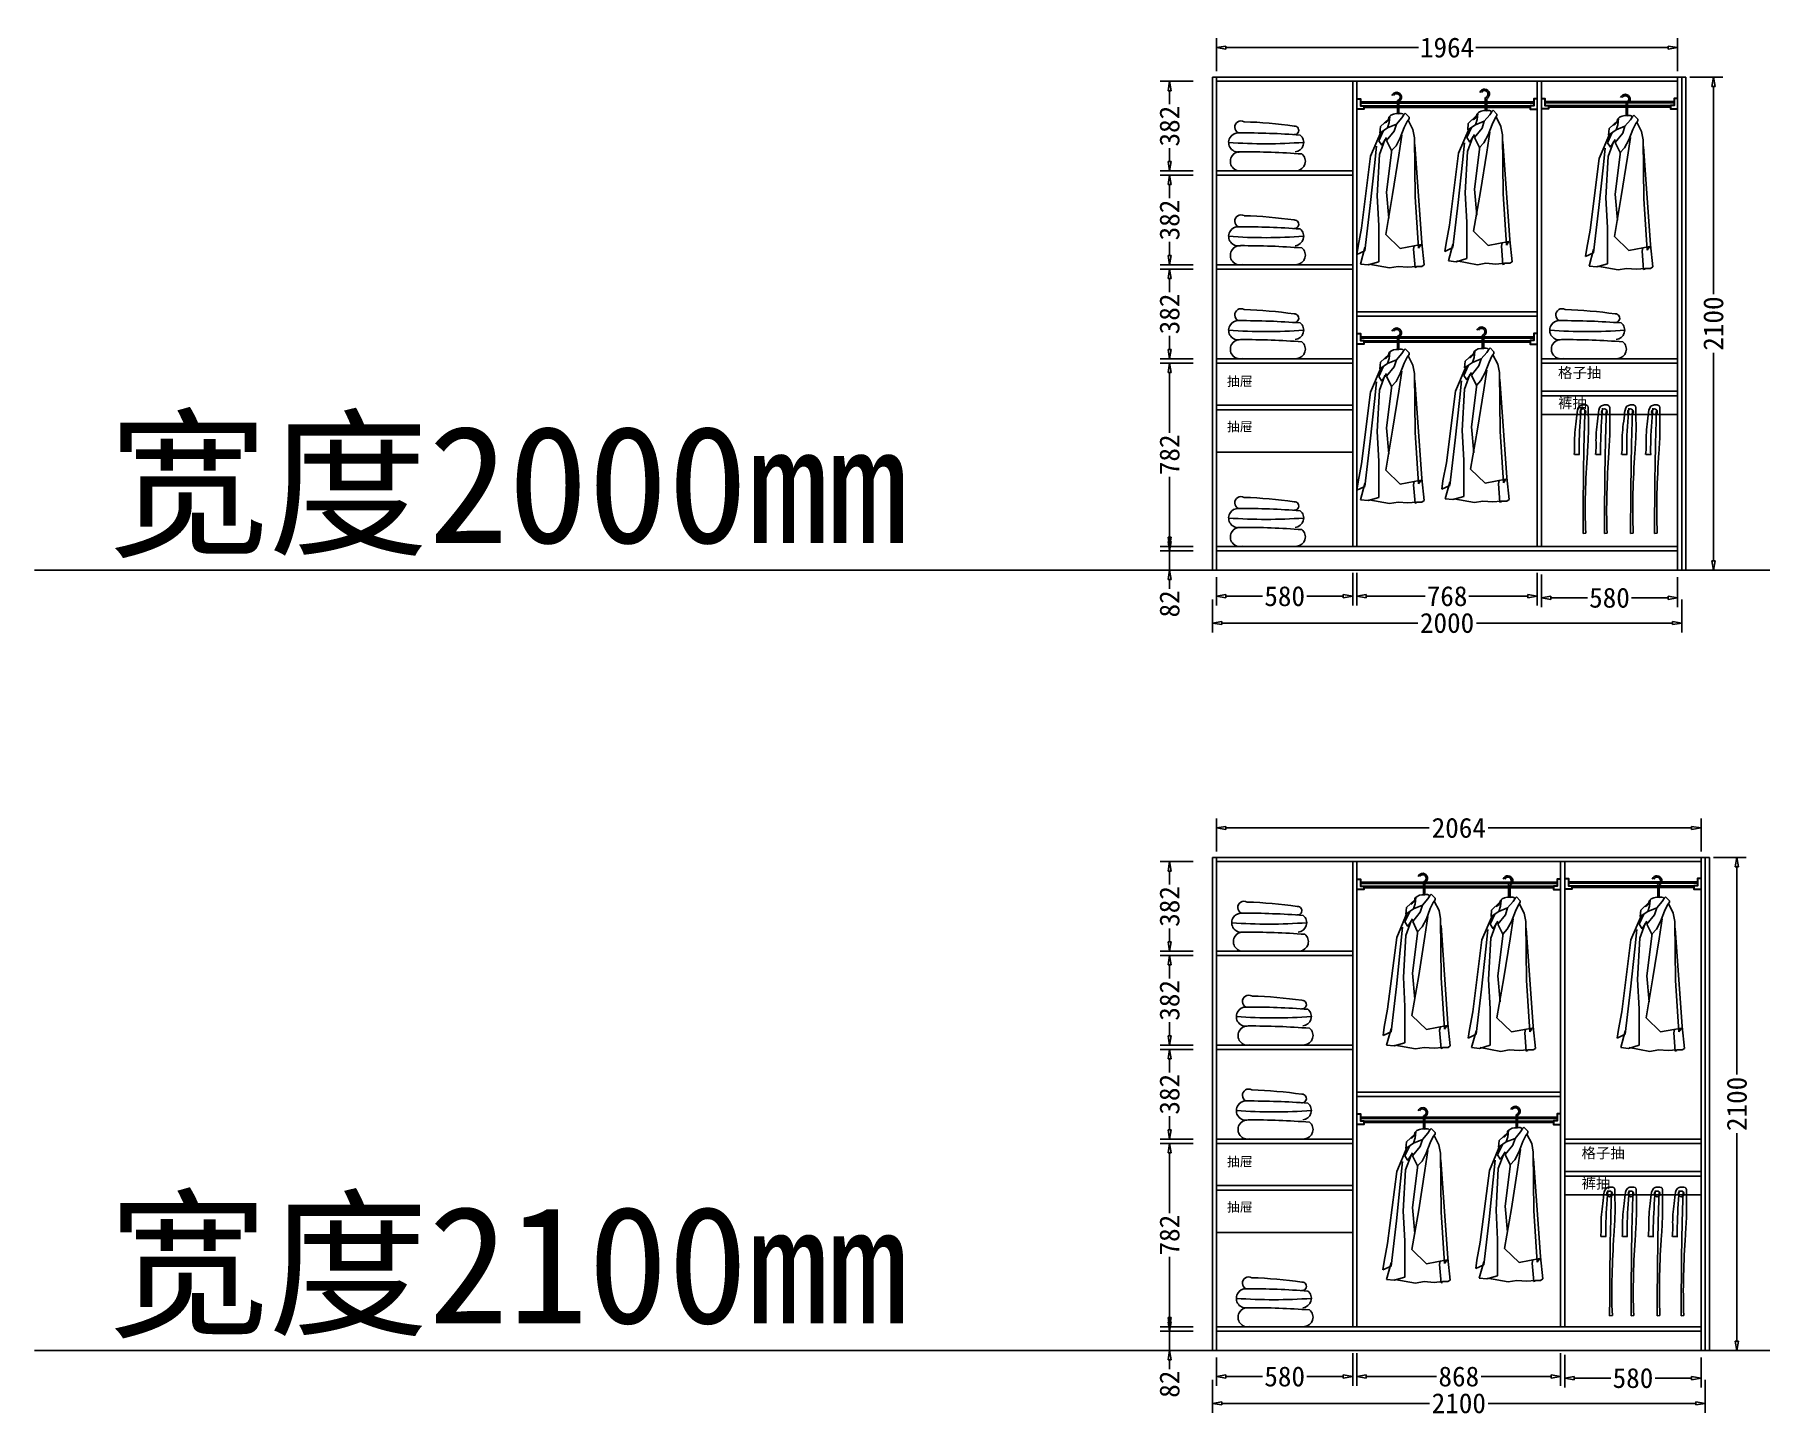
# Model space of a CAD drawing. Header units: millimetres. Extents: x 304407 to 361076, y -1262425 to -1203358.
# Drawn here: x 304407 to 311761, y -1225863 to -1219977 of the extents above; entities that cross this region are included whole.
import ezdxf

# ---------------------------------------------------------------- set-up
doc = ezdxf.new("R2010")
doc.units = ezdxf.units.MM
doc.header["$LTSCALE"] = 20
doc.layers.get('Defpoints').update_dxf_attribs({"color": 250})
for name, color, linetype in [('4', 1, 'Continuous'), ('6', 6, 'Continuous'), ('8', 8, 'Continuous'), ('LAYER10', 11, 'Continuous'), ('LAYER8', 11, 'Continuous'), ('图层3', 4, 'Continuous'), ('墙体', 40, 'Continuous')]:
    doc.layers.add(name, color=color, linetype=linetype)
doc.styles.get("Standard").update_dxf_attribs({"font": 'SimSun.ttf', "height": 85})
doc.styles.add('text', font='SimSun.ttf', dxfattribs={"height": 85})
doc.dimstyles.new('周文晶', dxfattribs={"dimtxt": 70, "dimasz": 40, "dimexe": 40, "dimexo": 30, "dimgap": 10, "dimtad": 0, "dimdec": 0, "dimtxsty": 'Standard', "dimblk": 'CLOSEDBLANK', "dimcen": 200, "dimclrd": 256, "dimclre": 256, "dimadec": 0, "dimazin": 0, "dimtfac": 1, "dimtdec": 0, "dimtmove": 0, "dimatfit": 3, "dimldrblk": 'CLOSEDBLANK', "dimfxl": 100, "dimfxlon": 1, "dimarcsym": 0})

# ---------------------------------------------------------------- blocks, each defined once
blk = doc.blocks.new('_ClosedBlank')
at = {"color": 0, "linetype": 'ByBlock', "lineweight": -2}
for p, q in [((-1, 0.17), (0, 0)), ((-1, 0.17), (-1, -0.17)), ((0, 0), (-1, -0.17))]:
    blk.add_line(p, q, dxfattribs=at)
blk = doc.blocks.new('*D730')
at = {"lineweight": -2, "transparency": 16777216}
for p, q in [((309444, -1222288), (309444, -1222409.5)), ((310024, -1222269.5), (310024, -1222409.5)), ((309484, -1222369.5), (309640, -1222369.5)), ((309984, -1222369.5), (309828.1, -1222369.5))]:
    blk.add_line(p, q, dxfattribs=at)
at = {"layer": 'Defpoints', "color": 0, "transparency": 16777216}
for p in [(310024, -1222158), (309444, -1222258), (310024, -1222369.5)]:
    blk.add_point(p, dxfattribs=at)
at = {"lineweight": -2, "transparency": 16777216, "xscale": 40, "yscale": 40, "zscale": 40, "rotation": 180}
blk.add_blockref('_ClosedBlank', (309444, -1222369.5), dxfattribs=at)
at = {"lineweight": -2, "transparency": 16777216, "xscale": 40, "yscale": 40, "zscale": 40}
blk.add_blockref('_ClosedBlank', (310024, -1222369.5), dxfattribs=at)
at = {"color": 0, "transparency": 16777216, "insert": (309734, -1222369.5), "char_height": 85, "attachment_point": 5}
blk.add_mtext('580', dxfattribs=at)
blk = doc.blocks.new('*D731')
at = {"lineweight": -2, "transparency": 16777216}
for p, q in [((310042, -1222269.5), (310042, -1222409.5)), ((310810, -1222269.5), (310810, -1222409.5)), ((310082, -1222369.5), (310332.7, -1222369.5)), ((310770, -1222369.5), (310519.4, -1222369.5))]:
    blk.add_line(p, q, dxfattribs=at)
at = {"layer": 'Defpoints', "color": 0, "transparency": 16777216}
for p in [(310042, -1220176), (310810, -1222158), (310810, -1222369.5)]:
    blk.add_point(p, dxfattribs=at)
at = {"lineweight": -2, "transparency": 16777216, "xscale": 40, "yscale": 40, "zscale": 40, "rotation": 180}
blk.add_blockref('_ClosedBlank', (310042, -1222369.5), dxfattribs=at)
at = {"lineweight": -2, "transparency": 16777216, "xscale": 40, "yscale": 40, "zscale": 40}
blk.add_blockref('_ClosedBlank', (310810, -1222369.5), dxfattribs=at)
at = {"color": 0, "transparency": 16777216, "insert": (310426, -1222369.5), "char_height": 85, "attachment_point": 5}
blk.add_mtext('768', dxfattribs=at)
blk = doc.blocks.new('*D732')
at = {"lineweight": -2, "transparency": 16777216}
for p, q in [((309444, -1220132.6), (309444, -1219992.6)), ((311408, -1220132.6), (311408, -1219992.6)), ((309484, -1220032.6), (310304.1, -1220032.6)), ((311368, -1220032.6), (310547.9, -1220032.6))]:
    blk.add_line(p, q, dxfattribs=at)
at = {"layer": 'Defpoints', "color": 0, "transparency": 16777216}
for p in [(311408, -1220032.6), (309444, -1220176), (311408, -1220176)]:
    blk.add_point(p, dxfattribs=at)
at = {"lineweight": -2, "transparency": 16777216, "xscale": 40, "yscale": 40, "zscale": 40, "rotation": 180}
blk.add_blockref('_ClosedBlank', (309444, -1220032.6), dxfattribs=at)
at = {"lineweight": -2, "transparency": 16777216, "xscale": 40, "yscale": 40, "zscale": 40}
blk.add_blockref('_ClosedBlank', (311408, -1220032.6), dxfattribs=at)
at = {"color": 0, "transparency": 16777216, "insert": (310426, -1220032.6), "char_height": 85, "attachment_point": 5}
blk.add_mtext('1964', dxfattribs=at)
blk = doc.blocks.new('*D733')
at = {"lineweight": -2, "transparency": 16777216}
for p, q in [((309426, -1222383.6), (309426, -1222523.6)), ((311426, -1222383.6), (311426, -1222523.6)), ((309466, -1222483.6), (310301.3, -1222483.6)), ((311386, -1222483.6), (310550.8, -1222483.6))]:
    blk.add_line(p, q, dxfattribs=at)
at = {"layer": 'Defpoints', "color": 0, "transparency": 16777216}
for p in [(309426, -1222258), (311426, -1222258), (311426, -1222483.6)]:
    blk.add_point(p, dxfattribs=at)
at = {"lineweight": -2, "transparency": 16777216, "xscale": 40, "yscale": 40, "zscale": 40, "rotation": 180}
blk.add_blockref('_ClosedBlank', (309426, -1222483.6), dxfattribs=at)
at = {"lineweight": -2, "transparency": 16777216, "xscale": 40, "yscale": 40, "zscale": 40}
blk.add_blockref('_ClosedBlank', (311426, -1222483.6), dxfattribs=at)
at = {"color": 0, "transparency": 16777216, "insert": (310426, -1222483.6), "char_height": 85, "attachment_point": 5}
blk.add_mtext('2000', dxfattribs=at)
blk = doc.blocks.new('*D734')
at = {"lineweight": -2, "transparency": 16777216}
for p, q in [((309243.8, -1222136), (309243.8, -1222096)), ((309343.8, -1222176), (309203.8, -1222176)), ((309243.8, -1222176), (309243.8, -1222258)), ((309343.8, -1222258), (309203.8, -1222258)), ((309243.8, -1222298), (309243.8, -1222338))]:
    blk.add_line(p, q, dxfattribs=at)
at = {"layer": 'Defpoints', "color": 0, "transparency": 16777216}
for p in [(309243.8, -1222176), (309444, -1222176), (309426, -1222258)]:
    blk.add_point(p, dxfattribs=at)
at = {"lineweight": -2, "transparency": 16777216, "xscale": 40, "yscale": 40, "zscale": 40}
for p, rotation in [((309243.8, -1222176), 270), ((309243.8, -1222258), 90)]:
    blk.add_blockref('_ClosedBlank', p, dxfattribs=dict(at, rotation=rotation))
at = {"color": 0, "transparency": 16777216, "insert": (309243.8, -1222402), "char_height": 85, "attachment_point": 5, "rotation": 90}
blk.add_mtext('82', dxfattribs=at)
blk = doc.blocks.new('*D735')
at = {"lineweight": -2, "transparency": 16777216}
for p, q in [((309343.8, -1221376), (309203.8, -1221376)), ((309243.8, -1221416), (309243.8, -1221673.9)), ((309243.8, -1222118), (309243.8, -1221860.1)), ((309343.8, -1222158), (309203.8, -1222158))]:
    blk.add_line(p, q, dxfattribs=at)
at = {"layer": 'Defpoints', "color": 0, "transparency": 16777216}
for p in [(309243.8, -1221376), (309444, -1221376), (309444, -1222158)]:
    blk.add_point(p, dxfattribs=at)
at = {"lineweight": -2, "transparency": 16777216, "xscale": 40, "yscale": 40, "zscale": 40}
for p, rotation in [((309243.8, -1221376), 90), ((309243.8, -1222158), 270)]:
    blk.add_blockref('_ClosedBlank', p, dxfattribs=dict(at, rotation=rotation))
at = {"color": 0, "transparency": 16777216, "insert": (309243.8, -1221767), "char_height": 85, "attachment_point": 5, "rotation": 90}
blk.add_mtext('782', dxfattribs=at)
blk = doc.blocks.new('*D736')
at = {"lineweight": -2, "transparency": 16777216}
for p, q in [((309343.8, -1220976), (309203.8, -1220976)), ((309243.8, -1221016), (309243.8, -1221073.6)), ((309243.8, -1221318), (309243.8, -1221260.3)), ((309343.8, -1221358), (309203.8, -1221358))]:
    blk.add_line(p, q, dxfattribs=at)
at = {"layer": 'Defpoints', "color": 0, "transparency": 16777216}
for p in [(309243.8, -1220976), (309444, -1220976), (309444, -1221358)]:
    blk.add_point(p, dxfattribs=at)
at = {"lineweight": -2, "transparency": 16777216, "xscale": 40, "yscale": 40, "zscale": 40}
for p, rotation in [((309243.8, -1220976), 90), ((309243.8, -1221358), 270)]:
    blk.add_blockref('_ClosedBlank', p, dxfattribs=dict(at, rotation=rotation))
at = {"color": 0, "transparency": 16777216, "insert": (309243.8, -1221167), "char_height": 85, "attachment_point": 5, "rotation": 90}
blk.add_mtext('382', dxfattribs=at)
blk = doc.blocks.new('*D737')
at = {"lineweight": -2, "transparency": 16777216}
for p, q in [((309343.8, -1220576), (309203.8, -1220576)), ((309243.8, -1220616), (309243.8, -1220673.6)), ((309243.8, -1220918), (309243.8, -1220860.3)), ((309343.8, -1220958), (309203.8, -1220958))]:
    blk.add_line(p, q, dxfattribs=at)
at = {"layer": 'Defpoints', "color": 0, "transparency": 16777216}
for p in [(309243.8, -1220576), (309444, -1220576), (309444, -1220958)]:
    blk.add_point(p, dxfattribs=at)
at = {"lineweight": -2, "transparency": 16777216, "xscale": 40, "yscale": 40, "zscale": 40}
for p, rotation in [((309243.8, -1220576), 90), ((309243.8, -1220958), 270)]:
    blk.add_blockref('_ClosedBlank', p, dxfattribs=dict(at, rotation=rotation))
at = {"color": 0, "transparency": 16777216, "insert": (309243.8, -1220767), "char_height": 85, "attachment_point": 5, "rotation": 90}
blk.add_mtext('382', dxfattribs=at)
blk = doc.blocks.new('*D738')
at = {"lineweight": -2, "transparency": 16777216}
for p, q in [((309343.8, -1220176), (309203.8, -1220176)), ((309243.8, -1220216), (309243.8, -1220273.6)), ((309243.8, -1220518), (309243.8, -1220460.3)), ((309343.8, -1220558), (309203.8, -1220558))]:
    blk.add_line(p, q, dxfattribs=at)
at = {"layer": 'Defpoints', "color": 0, "transparency": 16777216}
for p in [(309243.8, -1220176), (309444, -1220176), (309444, -1220558)]:
    blk.add_point(p, dxfattribs=at)
at = {"lineweight": -2, "transparency": 16777216, "xscale": 40, "yscale": 40, "zscale": 40}
for p, rotation in [((309243.8, -1220176), 90), ((309243.8, -1220558), 270)]:
    blk.add_blockref('_ClosedBlank', p, dxfattribs=dict(at, rotation=rotation))
at = {"color": 0, "transparency": 16777216, "insert": (309243.8, -1220367), "char_height": 85, "attachment_point": 5, "rotation": 90}
blk.add_mtext('382', dxfattribs=at)
blk = doc.blocks.new('*D739')
at = {"lineweight": -2, "transparency": 16777216}
for p, q in [((311460.9, -1220158), (311600.9, -1220158)), ((311560.9, -1220198), (311560.9, -1221083.2)), ((311560.9, -1222218), (311560.9, -1221332.7)), ((311460.9, -1222258), (311600.9, -1222258))]:
    blk.add_line(p, q, dxfattribs=at)
at = {"layer": 'Defpoints', "color": 0, "transparency": 16777216}
for p in [(311426, -1220158), (311560.9, -1220158), (311426, -1222258)]:
    blk.add_point(p, dxfattribs=at)
at = {"lineweight": -2, "transparency": 16777216, "xscale": 40, "yscale": 40, "zscale": 40}
for p, rotation in [((311560.9, -1220158), 90), ((311560.9, -1222258), 270)]:
    blk.add_blockref('_ClosedBlank', p, dxfattribs=dict(at, rotation=rotation))
at = {"color": 0, "transparency": 16777216, "insert": (311560.9, -1221208), "char_height": 85, "attachment_point": 5, "rotation": 90}
blk.add_mtext('2100', dxfattribs=at)
blk = doc.blocks.new('*D740')
at = {"lineweight": -2, "transparency": 16777216}
for p, q in [((310828, -1222276.2), (310828, -1222416.2)), ((311408, -1222288), (311408, -1222416.2)), ((310868, -1222376.2), (311024, -1222376.2)), ((311368, -1222376.2), (311212.1, -1222376.2))]:
    blk.add_line(p, q, dxfattribs=at)
at = {"layer": 'Defpoints', "color": 0, "transparency": 16777216}
for p in [(310828, -1222158), (311408, -1222258), (311408, -1222376.2)]:
    blk.add_point(p, dxfattribs=at)
at = {"lineweight": -2, "transparency": 16777216, "xscale": 40, "yscale": 40, "zscale": 40, "rotation": 180}
blk.add_blockref('_ClosedBlank', (310828, -1222376.2), dxfattribs=at)
at = {"lineweight": -2, "transparency": 16777216, "xscale": 40, "yscale": 40, "zscale": 40}
blk.add_blockref('_ClosedBlank', (311408, -1222376.2), dxfattribs=at)
at = {"color": 0, "transparency": 16777216, "insert": (311118, -1222376.2), "char_height": 85, "attachment_point": 5}
blk.add_mtext('580', dxfattribs=at)
blk = doc.blocks.new('*D763')
at = {"lineweight": -2, "transparency": 16777216}
for p, q in [((309444, -1225611.8), (309444, -1225733.3)), ((310024, -1225593.3), (310024, -1225733.3)), ((309484, -1225693.3), (309640, -1225693.3)), ((309984, -1225693.3), (309828.1, -1225693.3))]:
    blk.add_line(p, q, dxfattribs=at)
at = {"layer": 'Defpoints', "color": 0, "transparency": 16777216}
for p in [(310024, -1225481.8), (309444, -1225581.8), (310024, -1225693.3)]:
    blk.add_point(p, dxfattribs=at)
at = {"lineweight": -2, "transparency": 16777216, "xscale": 40, "yscale": 40, "zscale": 40, "rotation": 180}
blk.add_blockref('_ClosedBlank', (309444, -1225693.3), dxfattribs=at)
at = {"lineweight": -2, "transparency": 16777216, "xscale": 40, "yscale": 40, "zscale": 40}
blk.add_blockref('_ClosedBlank', (310024, -1225693.3), dxfattribs=at)
at = {"color": 0, "transparency": 16777216, "insert": (309734, -1225693.3), "char_height": 85, "attachment_point": 5}
blk.add_mtext('580', dxfattribs=at)
blk = doc.blocks.new('*D764')
at = {"lineweight": -2, "transparency": 16777216}
for p, q in [((310042, -1225593.3), (310042, -1225733.3)), ((310910, -1225593.3), (310910, -1225733.3)), ((310082, -1225693.3), (310381.5, -1225693.3)), ((310870, -1225693.3), (310570.6, -1225693.3))]:
    blk.add_line(p, q, dxfattribs=at)
at = {"layer": 'Defpoints', "color": 0, "transparency": 16777216}
for p in [(310042, -1223499.8), (310910, -1225481.8), (310910, -1225693.3)]:
    blk.add_point(p, dxfattribs=at)
at = {"lineweight": -2, "transparency": 16777216, "xscale": 40, "yscale": 40, "zscale": 40, "rotation": 180}
blk.add_blockref('_ClosedBlank', (310042, -1225693.3), dxfattribs=at)
at = {"lineweight": -2, "transparency": 16777216, "xscale": 40, "yscale": 40, "zscale": 40}
blk.add_blockref('_ClosedBlank', (310910, -1225693.3), dxfattribs=at)
at = {"color": 0, "transparency": 16777216, "insert": (310476, -1225693.3), "char_height": 85, "attachment_point": 5}
blk.add_mtext('868', dxfattribs=at)
blk = doc.blocks.new('*D765')
at = {"lineweight": -2, "transparency": 16777216}
for p, q in [((309444, -1223456.4), (309444, -1223316.4)), ((311508, -1223456.4), (311508, -1223316.4)), ((309484, -1223356.4), (310350.3, -1223356.4)), ((311468, -1223356.4), (310601.7, -1223356.4))]:
    blk.add_line(p, q, dxfattribs=at)
at = {"layer": 'Defpoints', "color": 0, "transparency": 16777216}
for p in [(311508, -1223356.4), (309444, -1223499.8), (311508, -1223499.8)]:
    blk.add_point(p, dxfattribs=at)
at = {"lineweight": -2, "transparency": 16777216, "xscale": 40, "yscale": 40, "zscale": 40, "rotation": 180}
blk.add_blockref('_ClosedBlank', (309444, -1223356.4), dxfattribs=at)
at = {"lineweight": -2, "transparency": 16777216, "xscale": 40, "yscale": 40, "zscale": 40}
blk.add_blockref('_ClosedBlank', (311508, -1223356.4), dxfattribs=at)
at = {"color": 0, "transparency": 16777216, "insert": (310476, -1223356.4), "char_height": 85, "attachment_point": 5}
blk.add_mtext('2064', dxfattribs=at)
blk = doc.blocks.new('*D766')
at = {"lineweight": -2, "transparency": 16777216}
for p, q in [((309426, -1225707.4), (309426, -1225847.4)), ((311526, -1225707.4), (311526, -1225847.4)), ((309466, -1225807.4), (310351.3, -1225807.4)), ((311486, -1225807.4), (310600.8, -1225807.4))]:
    blk.add_line(p, q, dxfattribs=at)
at = {"layer": 'Defpoints', "color": 0, "transparency": 16777216}
for p in [(309426, -1225581.8), (311526, -1225581.8), (311526, -1225807.4)]:
    blk.add_point(p, dxfattribs=at)
at = {"lineweight": -2, "transparency": 16777216, "xscale": 40, "yscale": 40, "zscale": 40, "rotation": 180}
blk.add_blockref('_ClosedBlank', (309426, -1225807.4), dxfattribs=at)
at = {"lineweight": -2, "transparency": 16777216, "xscale": 40, "yscale": 40, "zscale": 40}
blk.add_blockref('_ClosedBlank', (311526, -1225807.4), dxfattribs=at)
at = {"color": 0, "transparency": 16777216, "insert": (310476, -1225807.4), "char_height": 85, "attachment_point": 5}
blk.add_mtext('2100', dxfattribs=at)
blk = doc.blocks.new('*D767')
at = {"lineweight": -2, "transparency": 16777216}
for p, q in [((309243.8, -1225459.8), (309243.8, -1225419.8)), ((309343.8, -1225499.8), (309203.8, -1225499.8)), ((309243.8, -1225499.8), (309243.8, -1225581.8)), ((309343.8, -1225581.8), (309203.8, -1225581.8)), ((309243.8, -1225621.8), (309243.8, -1225661.8))]:
    blk.add_line(p, q, dxfattribs=at)
at = {"layer": 'Defpoints', "color": 0, "transparency": 16777216}
for p in [(309243.8, -1225499.8), (309444, -1225499.8), (309426, -1225581.8)]:
    blk.add_point(p, dxfattribs=at)
at = {"lineweight": -2, "transparency": 16777216, "xscale": 40, "yscale": 40, "zscale": 40}
for p, rotation in [((309243.8, -1225499.8), 270), ((309243.8, -1225581.8), 90)]:
    blk.add_blockref('_ClosedBlank', p, dxfattribs=dict(at, rotation=rotation))
at = {"color": 0, "transparency": 16777216, "insert": (309243.8, -1225725.9), "char_height": 85, "attachment_point": 5, "rotation": 90}
blk.add_mtext('82', dxfattribs=at)
blk = doc.blocks.new('*D768')
at = {"lineweight": -2, "transparency": 16777216}
for p, q in [((309343.8, -1224699.8), (309203.8, -1224699.8)), ((309243.8, -1224739.8), (309243.8, -1224997.7)), ((309243.8, -1225441.8), (309243.8, -1225183.9)), ((309343.8, -1225481.8), (309203.8, -1225481.8))]:
    blk.add_line(p, q, dxfattribs=at)
at = {"layer": 'Defpoints', "color": 0, "transparency": 16777216}
for p in [(309243.8, -1224699.8), (309444, -1224699.8), (309444, -1225481.8)]:
    blk.add_point(p, dxfattribs=at)
at = {"lineweight": -2, "transparency": 16777216, "xscale": 40, "yscale": 40, "zscale": 40}
for p, rotation in [((309243.8, -1224699.8), 90), ((309243.8, -1225481.8), 270)]:
    blk.add_blockref('_ClosedBlank', p, dxfattribs=dict(at, rotation=rotation))
at = {"color": 0, "transparency": 16777216, "insert": (309243.8, -1225090.8), "char_height": 85, "attachment_point": 5, "rotation": 90}
blk.add_mtext('782', dxfattribs=at)
blk = doc.blocks.new('*D769')
at = {"lineweight": -2, "transparency": 16777216}
for p, q in [((309343.8, -1224299.8), (309203.8, -1224299.8)), ((309243.8, -1224339.8), (309243.8, -1224397.4)), ((309243.8, -1224641.8), (309243.8, -1224584.1)), ((309343.8, -1224681.8), (309203.8, -1224681.8))]:
    blk.add_line(p, q, dxfattribs=at)
at = {"layer": 'Defpoints', "color": 0, "transparency": 16777216}
for p in [(309243.8, -1224299.8), (309444, -1224299.8), (309444, -1224681.8)]:
    blk.add_point(p, dxfattribs=at)
at = {"lineweight": -2, "transparency": 16777216, "xscale": 40, "yscale": 40, "zscale": 40}
for p, rotation in [((309243.8, -1224299.8), 90), ((309243.8, -1224681.8), 270)]:
    blk.add_blockref('_ClosedBlank', p, dxfattribs=dict(at, rotation=rotation))
at = {"color": 0, "transparency": 16777216, "insert": (309243.8, -1224490.8), "char_height": 85, "attachment_point": 5, "rotation": 90}
blk.add_mtext('382', dxfattribs=at)
blk = doc.blocks.new('*D770')
at = {"lineweight": -2, "transparency": 16777216}
for p, q in [((309343.8, -1223899.8), (309203.8, -1223899.8)), ((309243.8, -1223939.8), (309243.8, -1223997.4)), ((309243.8, -1224241.8), (309243.8, -1224184.1)), ((309343.8, -1224281.8), (309203.8, -1224281.8))]:
    blk.add_line(p, q, dxfattribs=at)
at = {"layer": 'Defpoints', "color": 0, "transparency": 16777216}
for p in [(309243.8, -1223899.8), (309444, -1223899.8), (309444, -1224281.8)]:
    blk.add_point(p, dxfattribs=at)
at = {"lineweight": -2, "transparency": 16777216, "xscale": 40, "yscale": 40, "zscale": 40}
for p, rotation in [((309243.8, -1223899.8), 90), ((309243.8, -1224281.8), 270)]:
    blk.add_blockref('_ClosedBlank', p, dxfattribs=dict(at, rotation=rotation))
at = {"color": 0, "transparency": 16777216, "insert": (309243.8, -1224090.8), "char_height": 85, "attachment_point": 5, "rotation": 90}
blk.add_mtext('382', dxfattribs=at)
blk = doc.blocks.new('*D771')
at = {"lineweight": -2, "transparency": 16777216}
for p, q in [((309343.8, -1223499.8), (309203.8, -1223499.8)), ((309243.8, -1223539.8), (309243.8, -1223597.4)), ((309243.8, -1223841.8), (309243.8, -1223784.1)), ((309343.8, -1223881.8), (309203.8, -1223881.8))]:
    blk.add_line(p, q, dxfattribs=at)
at = {"layer": 'Defpoints', "color": 0, "transparency": 16777216}
for p in [(309243.8, -1223499.8), (309444, -1223499.8), (309444, -1223881.8)]:
    blk.add_point(p, dxfattribs=at)
at = {"lineweight": -2, "transparency": 16777216, "xscale": 40, "yscale": 40, "zscale": 40}
for p, rotation in [((309243.8, -1223499.8), 90), ((309243.8, -1223881.8), 270)]:
    blk.add_blockref('_ClosedBlank', p, dxfattribs=dict(at, rotation=rotation))
at = {"color": 0, "transparency": 16777216, "insert": (309243.8, -1223690.8), "char_height": 85, "attachment_point": 5, "rotation": 90}
blk.add_mtext('382', dxfattribs=at)
blk = doc.blocks.new('*D772')
at = {"lineweight": -2, "transparency": 16777216}
for p, q in [((311560.9, -1223481.8), (311700.9, -1223481.8)), ((311660.9, -1223521.8), (311660.9, -1224407)), ((311660.9, -1225541.8), (311660.9, -1224656.5)), ((311560.9, -1225581.8), (311700.9, -1225581.8))]:
    blk.add_line(p, q, dxfattribs=at)
at = {"layer": 'Defpoints', "color": 0, "transparency": 16777216}
for p in [(311526, -1223481.8), (311660.9, -1223481.8), (311526, -1225581.8)]:
    blk.add_point(p, dxfattribs=at)
at = {"lineweight": -2, "transparency": 16777216, "xscale": 40, "yscale": 40, "zscale": 40}
for p, rotation in [((311660.9, -1223481.8), 90), ((311660.9, -1225581.8), 270)]:
    blk.add_blockref('_ClosedBlank', p, dxfattribs=dict(at, rotation=rotation))
at = {"color": 0, "transparency": 16777216, "insert": (311660.9, -1224531.8), "char_height": 85, "attachment_point": 5, "rotation": 90}
blk.add_mtext('2100', dxfattribs=at)
blk = doc.blocks.new('*D773')
at = {"lineweight": -2, "transparency": 16777216}
for p, q in [((310928, -1225600), (310928, -1225740)), ((311508, -1225611.8), (311508, -1225740)), ((310968, -1225700), (311124, -1225700)), ((311468, -1225700), (311312.1, -1225700))]:
    blk.add_line(p, q, dxfattribs=at)
at = {"layer": 'Defpoints', "color": 0, "transparency": 16777216}
for p in [(310928, -1225481.8), (311508, -1225581.8), (311508, -1225700)]:
    blk.add_point(p, dxfattribs=at)
at = {"lineweight": -2, "transparency": 16777216, "xscale": 40, "yscale": 40, "zscale": 40, "rotation": 180}
blk.add_blockref('_ClosedBlank', (310928, -1225700), dxfattribs=at)
at = {"lineweight": -2, "transparency": 16777216, "xscale": 40, "yscale": 40, "zscale": 40}
blk.add_blockref('_ClosedBlank', (311508, -1225700), dxfattribs=at)
at = {"color": 0, "transparency": 16777216, "insert": (311218, -1225700), "char_height": 85, "attachment_point": 5}
blk.add_mtext('580', dxfattribs=at)
blk = doc.blocks.new('A$C1C5764E0')
at = {"layer": '8'}
for p, q in [((172.3, 708.4), (172.3, 657.4)), ((178.3, 708.4), (178.3, 657.4)), ((99.9, 601.9), (97.1, 574.2)), ((97.1, 574.2), (130.4, 596.4)), ((135.3, 635.3), (99.9, 601.9)), ((130.4, 596.4), (137.4, 618.5)), ((130.4, 596.4), (167.9, 611.6)), ((137.4, 618.5), (140.1, 644.9)), ((158.2, 582.5), (167.9, 611.6)), ((167.9, 611.6), (191.5, 639.3)), ((201.2, 597.8), (184.5, 553.4)), ((191.5, 639.3), (201.2, 654.6)), ((201.2, 654.6), (205.3, 658.7)), ((213.6, 624.1), (201.2, 597.8)), ((205.3, 658.7), (222, 642.1)), ((222, 635.2), (213.6, 624.1)), ((217.8, 629.6), (238.6, 589.4)), ((222, 642.1), (222, 635.2)), ((238.6, 589.4), (245.5, 553.4)), ((103, 580.9), (58.4, 475.1)), ((75, 435), (83.4, 518.8)), ((113.7, 585.2), (93.2, 541.7)), ((93.2, 541.7), (106.3, 522.1)), ((96.5, 482.8), (119.4, 544.9)), ((106.3, 522.1), (125.9, 554.7)), ((126.3, 542.3), (158.2, 582.5)), ((147.1, 499.3), (126.3, 542.3)), ((166.5, 520.1), (147.1, 499.3)), ((184.5, 553.4), (166.5, 520.1)), ((178.3, 479.5), (191.3, 564.6)), ((245.5, 553.4), (248.3, 302.5)), ((276.4, 106.8), (247, 525.3)), ((58.4, 475.1), (19.5, 168.8)), ((86.6, 306.3), (96.5, 482.8)), ((148.8, 502.4), (125.9, 322.6)), ((152.1, 312.8), (178.3, 479.5)), ((57, 265.8), (75, 435)), ((93.2, 180.9), (86.6, 306.3)), ((122.6, 142.8), (152.1, 312.8)), ((125.9, 322.6), (135.7, 211.4)), ((248.3, 302.5), (262.2, 83.5)), ((34.3, 73.1), (57, 265.8)), ((19.5, 168.8), (4.8, 92.7)), ((93.2, 26.2), (93.2, 180.9)), ((4.8, 92.7), (0, 56.7)), ((34.3, 86.2), (14.7, 16.3)), ((184.8, 82.8), (122.6, 142.8)), ((273.1, 99.1), (184.8, 82.8)), ((244.2, 93.8), (240.9, 79.6)), ((240.9, 79.6), (247.4, 1.1)), ((262.2, 83.5), (273.1, 99.1)), ((286.7, 13.1), (276.4, 106.8)), ((0, 56.7), (34.3, 73.1)), ((14.7, 16.3), (47.4, 13.1)), ((47.4, 13.1), (93.2, 26.2)), ((50.7, 16.3), (139, 0)), ((139, 0), (175, 6.5)), ((175, 6.5), (217.5, 3.3)), ((217.5, 3.3), (253.5, 6.5)), ((247.4, 1.1), (254, 3.3)), ((253.5, 6.5), (276.9, 6.5)), ((276.9, 6.5), (286.7, 13.1))]:
    blk.add_line(p, q, dxfattribs=at)
for centre, radius, start, end in [((168.9, 727.1), 20.9, 296.63379, 159.52854), ((168.9, 727.1), 14.9, 296.63379, 150.61748), ((175.9, 709.9), 3.91, 94.6712, 201.96259), ((110.9, 641.2), 25.1, 286.26362, 2.02477), ((168.9, 613.1), 43.9, 77.69929, 138.59655), ((186.2, 639.8), 18, 42.48003, 116.33917)]:
    blk.add_arc(centre, radius, start, end, dxfattribs=at)
blk = doc.blocks.new('A$C4F477F88')
at = {"layer": 'LAYER10'}
blk.add_blockref('A$C1C5764E0', (0, 0), dxfattribs=at)
blk = doc.blocks.new('A$C5E603B19')
at = {"layer": 'LAYER8'}
blk.add_blockref('A$C4F477F88', (0, 0), dxfattribs=at)
blk = doc.blocks.new('A$C1B0A679D')
at = {"layer": '图层3'}
blk.add_blockref('A$C5E603B19', (0, 0), dxfattribs=at)
blk = doc.blocks.new('A$C11F00F61')
at = {"color": 8}
blk.add_line((48.2, 0), (290.3, 1.2), dxfattribs=at)
at = {"layer": '墙体', "color": 8}
for centre, radius, start, end in [((41, 121.6), 41, 86.08337, 284.09881), ((52.6, 186.6), 26.7, 59.80213, 244.0801), ((53.8, -3125.6), 3288.1, 85.62439, 90.17553), ((9.8, -1698.7), 1909.1, 81.89814, 88.31115), ((280.3, 173), 18.4, 260.15505, 94.41573), ((279.7, 121.7), 40, 274.94064, 51.31651), ((159.2, 2329.1), 2213.2, 265.87556, 274.15905), ((48.2, 41), 41, 86.08337, 284.09881), ((61, -3206.2), 3288.1, 85.62439, 90.17553), ((286.9, 41.1), 40, 274.94064, 51.31651)]:
    blk.add_arc(centre, radius, start, end, dxfattribs=at)
blk = doc.blocks.new('A$C3B9601DC')
at = {"layer": '4', "color": 8}
blk.add_line((62, 1.5), (47.4, 0), dxfattribs=at)
for points, knots in [([(62, 1.5), (55.4, 144.3), (62.8, 324.3), (78.7, 548.8), (75.2, 622.1), (75.7, 684.6), (46.8, 686.9), (17.9, 676.1), (12.7, 599.8), (-1.5, 524.3), (4.4, 450.4), (0, 421.8)], [0, 0, 0, 0, 428.516837, 544.203019, 664.137455, 677.621305, 701.749401, 722.125787, 770.743064, 895.133582, 980.731534, 980.731534, 980.731534, 980.731534]), ([(37.8, 667.5), (32.8, 603.2), (26.4, 521.3), (26.8, 439.3), (26.9, 421.8)], [0, 0, 0, 0, 193.394932, 246.046188, 246.046188, 246.046188, 246.046188])]:
    blk.add_open_spline(points, degree=3, knots=knots, dxfattribs=at)
blk.add_spline([(57.6, 658.7), (53.2, 497.8), (47.4, 0)], degree=3, dxfattribs=at)
blk.add_open_spline([(1.4, 421.8), (10.7, 421.8), (19.9, 421.8), (29.2, 421.8)], degree=3, dxfattribs=at)
at = {"layer": '6', "color": 8}
blk.add_circle((47.2, 648.9), 15, dxfattribs=at)
blk = doc.blocks.new('edr334343')
at = {"layer": '6', "color": 8, "xscale": 0.7999999999301508, "yscale": 0.7999999999301508, "zscale": 0.7999999999301508}
for p in [(311012.9, -1202094.7), (311104.2, -1202094.7), (311215.5, -1202094.7), (311317.6, -1202094.7)]:
    blk.add_blockref('A$C3B9601DC', p, dxfattribs=at)

msp = doc.modelspace()

# ---------------------------------------------------------------- linework, layer by layer
for p, q in [((309426, -1222258), (309426, -1220158)), ((309426, -1220158), (311426, -1220158)), ((309444, -1222258), (309444, -1220158)), ((309444, -1220176), (311408, -1220176)), ((310024, -1222158), (310024, -1220176)), ((310042, -1222158), (310042, -1220176)), ((310810, -1220176), (310810, -1222158)), ((310828, -1220176), (310828, -1222158)), ((311408, -1220158), (311408, -1222258)), ((311426, -1220158), (311426, -1222258)), ((311444, -1220158), (311426, -1220158)), ((311444, -1222258), (311444, -1220158)), ((309444, -1220558), (310024, -1220558)), ((309444, -1220576), (310024, -1220576)), ((309444, -1220958), (310024, -1220958)), ((309444, -1220976), (310024, -1220976)), ((310810, -1221158), (310042, -1221158)), ((310810, -1221176), (310042, -1221176)), ((309444, -1221358), (310024, -1221358)), ((309444, -1221376), (310024, -1221376)), ((311408, -1221358), (310828, -1221358)), ((311408, -1221376), (310828, -1221376)), ((311408, -1221496), (310828, -1221496)), ((309444, -1221556), (310024, -1221556)), ((311408, -1221516), (310828, -1221516)), ((309444, -1221576), (310024, -1221576)), ((311408, -1221596), (310828, -1221596)), ((309444, -1221756), (310024, -1221756)), ((309444, -1222158), (311408, -1222158)), ((309444, -1222176), (311408, -1222176)), ((309426, -1222258), (311426, -1222258)), ((311426, -1222258), (311444, -1222258)), ((309426, -1225581.8), (309426, -1223481.8)), ((309426, -1223481.8), (311526, -1223481.8)), ((309444, -1225581.8), (309444, -1223481.8)), ((311508, -1223481.8), (311508, -1225581.8)), ((311526, -1223481.8), (311526, -1225581.8)), ((311544, -1223481.8), (311526, -1223481.8)), ((311544, -1225581.8), (311544, -1223481.8)), ((309444, -1223499.8), (311508, -1223499.8)), ((310024, -1225481.8), (310024, -1223499.8)), ((310042, -1225481.8), (310042, -1223499.8)), ((310910, -1223499.8), (310910, -1225481.8)), ((310928, -1223499.8), (310928, -1225481.8)), ((309444, -1223881.8), (310024, -1223881.8)), ((309444, -1223899.8), (310024, -1223899.8)), ((309444, -1224281.8), (310024, -1224281.8)), ((309444, -1224299.8), (310024, -1224299.8)), ((310910, -1224481.8), (310042, -1224481.8)), ((310910, -1224499.8), (310042, -1224499.8)), ((309444, -1224681.8), (310024, -1224681.8)), ((309444, -1224699.8), (310024, -1224699.8)), ((311508, -1224681.8), (310928, -1224681.8)), ((311508, -1224699.8), (310928, -1224699.8)), ((309444, -1224879.8), (310024, -1224879.8)), ((311508, -1224819.8), (310928, -1224819.8)), ((311508, -1224839.8), (310928, -1224839.8)), ((309444, -1224899.8), (310024, -1224899.8)), ((311508, -1224919.8), (310928, -1224919.8)), ((309444, -1225079.8), (310024, -1225079.8)), ((309444, -1225481.8), (311508, -1225481.8)), ((309444, -1225499.8), (311508, -1225499.8)), ((309426, -1225581.8), (311526, -1225581.8)), ((311526, -1225581.8), (311544, -1225581.8))]:
    msp.add_line(p, q)
at = {"color": 8}
for p, q in [((361075.9, -1222258), (304407.4, -1222258)), ((361075.9, -1222258), (304407.4, -1222258)), ((361075.9, -1225581.8), (304407.4, -1225581.8)), ((361075.9, -1225581.8), (304407.4, -1225581.8))]:
    msp.add_line(p, q, dxfattribs=at)
at = {"lineweight": 30}
for points in [[(310042, -1220250.3), (310057, -1220250.3), (310057, -1220280.3), (310072, -1220280.3), (310072, -1220295.3), (310042, -1220295.3)], [(310810, -1220250.3), (310795, -1220250.3), (310795, -1220280.3), (310780, -1220280.3), (310780, -1220295.3), (310810, -1220295.3)], [(310828, -1220248.6), (310843, -1220248.6), (310843, -1220278.6), (310858, -1220278.6), (310858, -1220293.6), (310828, -1220293.6)], [(311408, -1220248.6), (311393, -1220248.6), (311393, -1220278.6), (311378, -1220278.6), (311378, -1220293.6), (311408, -1220293.6)], [(310795, -1220265.3), (310057, -1220265.3)], [(310795, -1220269.8), (310057, -1220269.8)], [(310780, -1220282.3), (310072, -1220282.3)], [(310780, -1220287.8), (310072, -1220287.8)], [(311393, -1220263.6), (310843, -1220263.6)], [(311393, -1220268.2), (310843, -1220268.2)], [(311378, -1220280.7), (310858, -1220280.7)], [(311378, -1220286.1), (310858, -1220286.1)], [(310042, -1221250.3), (310057, -1221250.3), (310057, -1221280.3), (310072, -1221280.3), (310072, -1221295.3), (310042, -1221295.3)], [(310795, -1221265.3), (310057, -1221265.3)], [(310795, -1221269.8), (310057, -1221269.8)], [(310810, -1221250.3), (310795, -1221250.3), (310795, -1221280.3), (310780, -1221280.3), (310780, -1221295.3), (310810, -1221295.3)], [(310780, -1221282.3), (310072, -1221282.3)], [(310780, -1221287.8), (310072, -1221287.8)], [(310042, -1223574.1), (310057, -1223574.1), (310057, -1223604.1), (310072, -1223604.1), (310072, -1223619.1), (310042, -1223619.1)], [(310895, -1223589.1), (310057, -1223589.1)], [(310895, -1223593.7), (310057, -1223593.7)], [(310880, -1223606.2), (310072, -1223606.2)], [(310880, -1223611.6), (310072, -1223611.6)], [(310910, -1223574.1), (310895, -1223574.1), (310895, -1223604.1), (310880, -1223604.1), (310880, -1223619.1), (310910, -1223619.1)], [(310928, -1223572.4), (310943, -1223572.4), (310943, -1223602.4), (310958, -1223602.4), (310958, -1223617.4), (310928, -1223617.4)], [(311493, -1223587.4), (310943, -1223587.4)], [(311493, -1223592), (310943, -1223592)], [(311478, -1223604.5), (310958, -1223604.5)], [(311478, -1223609.9), (310958, -1223609.9)], [(311508, -1223572.4), (311493, -1223572.4), (311493, -1223602.4), (311478, -1223602.4), (311478, -1223617.4), (311508, -1223617.4)], [(310042, -1224574.1), (310057, -1224574.1), (310057, -1224604.1), (310072, -1224604.1), (310072, -1224619.1), (310042, -1224619.1)], [(310895, -1224589.1), (310057, -1224589.1)], [(310910, -1224574.1), (310895, -1224574.1), (310895, -1224604.1), (310880, -1224604.1), (310880, -1224619.1), (310910, -1224619.1)], [(310895, -1224593.7), (310057, -1224593.7)], [(310880, -1224606.2), (310072, -1224606.2)], [(310880, -1224611.6), (310072, -1224611.6)]]:
    msp.add_lwpolyline(points, dxfattribs=at)

# ---------------------------------------------------------------- block references
for name, p in [('A$C1B0A679D', (310042, -1220970.7)), ('A$C1B0A679D', (310416.7, -1220957.6)), ('A$C1B0A679D', (311016.2, -1220979.3)), ('A$C11F00F61', (309495.3, -1220558)), ('A$C11F00F61', (309495.3, -1220958)), ('A$C11F00F61', (309495.3, -1221358)), ('A$C11F00F61', (310863.2, -1221358)), ('A$C1B0A679D', (310042, -1221974.7)), ('A$C1B0A679D', (310403.7, -1221970.4)), ('edr334343', (-45.6, -20007.8)), ('A$C11F00F61', (309495.3, -1222158)), ('A$C1B0A679D', (310153.2, -1224297.6)), ('A$C1B0A679D', (310516.1, -1224308.3)), ('A$C1B0A679D', (311151.2, -1224308.3)), ('A$C11F00F61', (309508.3, -1223881.8)), ('A$C11F00F61', (309528.1, -1224281.8)), ('A$C11F00F61', (309528.1, -1224681.8)), ('A$C1B0A679D', (310153, -1225295.4)), ('A$C1B0A679D', (310547.9, -1225290.1)), ('edr334343', (67.7, -23339.6)), ('A$C11F00F61', (309528.1, -1225481.8))]:
    msp.add_blockref(name, p)

# ---------------------------------------------------------------- texts
at = {"attachment_point": 1, "style": 'text'}
for s, insert, char_height, width in [('抽屉', (309488.3, -1221433.6), 40, 305.609), ('格子抽', (310898.9, -1221394.7), 45, 293.784), ('宽度2000mm', (304721.5, -1221642.4), 500, 3820.156), ('裤抽', (310898.9, -1221523.1), 45, 293.784), ('抽屉', (309488.3, -1221627), 40, 305.609), ('格子抽', (310998.9, -1224718.5), 45, 293.784), ('抽屉', (309488.3, -1224757.5), 40, 305.609), ('裤抽', (310998.9, -1224846.9), 45, 293.784), ('宽度2100mm', (304721.5, -1224966.3), 500, 3820.156), ('抽屉', (309488.3, -1224950.8), 40, 305.609)]:
    msp.add_mtext(s, dxfattribs=dict(at, insert=insert, char_height=char_height, width=width))

# ---------------------------------------------------------------- dimensions: what is measured, and where the dimension line sits
for base, p1, p2, picture, middle in [((311408, -1220032.6), (309444, -1220176), (311408, -1220176), '*D732', (310426, -1220032.6)), ((310810, -1222369.5), (310042, -1220176), (310810, -1222158), '*D731', (310426, -1222369.5)), ((310024, -1222369.5), (309444, -1222258), (310024, -1222158), '*D730', (309734, -1222369.5)), ((311408, -1222376.2), (310828, -1222158), (311408, -1222258), '*D740', (311118, -1222376.2)), ((311426, -1222483.6), (309426, -1222258), (311426, -1222258), '*D733', (310426, -1222483.6)), ((311508, -1223356.4), (309444, -1223499.8), (311508, -1223499.8), '*D765', (310476, -1223356.4)), ((310910, -1225693.3), (310042, -1223499.8), (310910, -1225481.8), '*D764', (310476, -1225693.3)), ((310024, -1225693.3), (309444, -1225581.8), (310024, -1225481.8), '*D763', (309734, -1225693.3)), ((311508, -1225700), (310928, -1225481.8), (311508, -1225581.8), '*D773', (311218, -1225700)), ((311526, -1225807.4), (309426, -1225581.8), (311526, -1225581.8), '*D766', (310476, -1225807.4))]:
    dim = msp.add_linear_dim(base=base, p1=p1, p2=p2, dimstyle='周文晶')
    dim.commit()
    dim.dimension.update_dxf_attribs({"geometry": picture, "text_midpoint": middle})
for base, p1, p2, angle, picture, middle in [((309243.8, -1220176), (309444, -1220558), (309444, -1220176), 270, '*D738', (309243.8, -1220367)), ((311560.9, -1220158), (311426, -1222258), (311426, -1220158), 90, '*D739', (311560.9, -1221208)), ((309243.8, -1220576), (309444, -1220958), (309444, -1220576), 270, '*D737', (309243.8, -1220767)), ((309243.8, -1220976), (309444, -1221358), (309444, -1220976), 270, '*D736', (309243.8, -1221167)), ((309243.8, -1221376), (309444, -1222158), (309444, -1221376), 270, '*D735', (309243.8, -1221767)), ((311660.9, -1223481.8), (311526, -1225581.8), (311526, -1223481.8), 90, '*D772', (311660.9, -1224531.8)), ((309243.8, -1223499.8), (309444, -1223881.8), (309444, -1223499.8), 270, '*D771', (309243.8, -1223690.8)), ((309243.8, -1223899.8), (309444, -1224281.8), (309444, -1223899.8), 270, '*D770', (309243.8, -1224090.8)), ((309243.8, -1224299.8), (309444, -1224681.8), (309444, -1224299.8), 270, '*D769', (309243.8, -1224490.8)), ((309243.8, -1224699.8), (309444, -1225481.8), (309444, -1224699.8), 270, '*D768', (309243.8, -1225090.8))]:
    dim = msp.add_linear_dim(base=base, p1=p1, p2=p2, angle=angle, dimstyle='周文晶')
    dim.commit()
    dim.dimension.update_dxf_attribs({"geometry": picture, "text_midpoint": middle})
for base, p1, p2, picture, middle in [((309243.8, -1222176), (309426, -1222258), (309444, -1222176), '*D734', (309243.8, -1222402)), ((309243.8, -1225499.8), (309426, -1225581.8), (309444, -1225499.8), '*D767', (309243.8, -1225725.9))]:
    dim = msp.add_linear_dim(base=base, p1=p1, p2=p2, angle=270, dimstyle='周文晶')
    dim.commit()
    dim.dimension.update_dxf_attribs({"geometry": picture, "text_midpoint": middle, "dimtype": 128})

doc.saveas('drawing.dxf')
